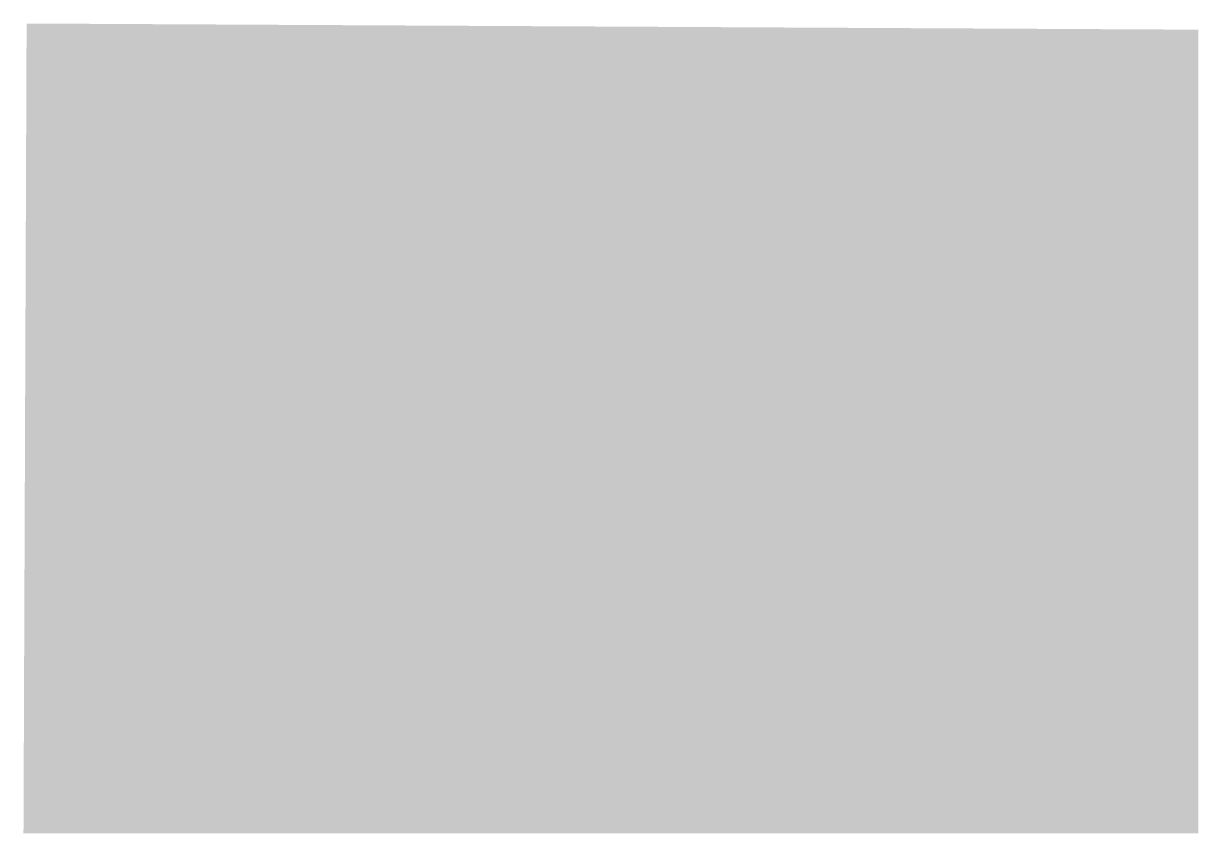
# Model space of a CAD drawing. Extents: x 47.57 to 51.01, y 1418.68 to 1421.05.
import ezdxf

# ---------------------------------------------------------------- set-up
doc = ezdxf.new("R2010")
doc.units = 0
doc.layers.add('EQ', color=7, linetype='CONTINUOUS')

msp = doc.modelspace()

# ---------------------------------------------------------------- linework, layer by layer
at = {"layer": 'EQ', "color": 0}
msp.add_solid([(47.5827, 1421.0459), (47.5736, 1418.6752), (51.0136, 1421.0278), (51.0136, 1418.6752)], dxfattribs=at)

doc.saveas('drawing.dxf')
